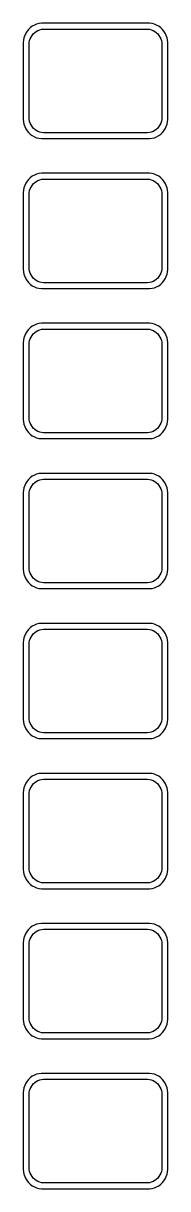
# Model space of a CAD drawing. Header units: metres. Extents: x -19 to 19, y 570 to 1146.
# Drawn here: x -18.8 to 18.8, y 843 to 1146 of the extents above; entities that cross this region are included whole.
import ezdxf

# ---------------------------------------------------------------- set-up
doc = ezdxf.new("R2010")
doc.units = ezdxf.units.M

msp = doc.modelspace()

# ---------------------------------------------------------------- linework, layer by layer
for p, q in [((-15.8789, 1145.52), (-16.4291, 1145.22)), ((-15.2951, 1145.76), (-15.8789, 1145.52)), ((-14.6869, 1145.91), (-15.2951, 1145.76)), ((-14.0639, 1145.99), (-14.6869, 1145.91)), ((14.0639, 1145.99), (-14.0639, 1145.99)), ((14.6869, 1145.91), (14.0639, 1145.99)), ((15.2951, 1145.76), (14.6869, 1145.91)), ((15.8789, 1145.52), (15.2951, 1145.76)), ((16.4291, 1145.22), (15.8789, 1145.52)), ((-18.5929, 1142.24), (-18.7106, 1141.63)), ((-18.3989, 1142.84), (-18.5929, 1142.24)), ((-18.1315, 1143.41), (-18.3989, 1142.84)), ((-17.7951, 1143.94), (-18.1315, 1143.41)), ((-17.3948, 1144.42), (-17.7951, 1143.94)), ((-16.9371, 1144.85), (-17.3948, 1144.42)), ((-16.9691, 1141.97), (-16.7552, 1142.43)), ((-16.4291, 1145.22), (-16.9371, 1144.85)), ((-16.7552, 1142.43), (-16.4861, 1142.85)), ((-16.4861, 1142.85), (-16.1659, 1143.24)), ((-16.1659, 1143.24), (-15.7997, 1143.58)), ((-15.7997, 1143.58), (-15.3933, 1143.88)), ((-15.3933, 1143.88), (-14.9531, 1144.12)), ((-14.9531, 1144.12), (-14.4861, 1144.3)), ((-14.4861, 1144.3), (-13.9995, 1144.43)), ((-13.9995, 1144.43), (-13.5012, 1144.49)), ((-13.5012, 1144.49), (13.5012, 1144.49)), ((13.5012, 1144.49), (13.9995, 1144.43)), ((13.9995, 1144.43), (14.4861, 1144.3)), ((14.4861, 1144.3), (14.9531, 1144.12)), ((14.9531, 1144.12), (15.3933, 1143.88)), ((15.3933, 1143.88), (15.7997, 1143.58)), ((15.7997, 1143.58), (16.1659, 1143.24)), ((16.1659, 1143.24), (16.4861, 1142.85)), ((16.9371, 1144.85), (16.4291, 1145.22)), ((16.4861, 1142.85), (16.7552, 1142.43)), ((16.7552, 1142.43), (16.9691, 1141.97)), ((17.3948, 1144.42), (16.9371, 1144.85)), ((17.7951, 1143.94), (17.3948, 1144.42)), ((18.1315, 1143.41), (17.7951, 1143.94)), ((18.3989, 1142.84), (18.1315, 1143.41)), ((18.5929, 1142.24), (18.3989, 1142.84)), ((18.7106, 1141.63), (18.5929, 1142.24)), ((-18.7106, 1141.63), (-18.75, 1141)), ((-18.75, 1141), (-18.75, 1121)), ((-17.25, 1140.5), (-17.2184, 1141)), ((-17.25, 1121.5), (-17.25, 1140.5)), ((-17.2184, 1141), (-17.1243, 1141.49)), ((-17.1243, 1141.49), (-16.9691, 1141.97)), ((16.9691, 1141.97), (17.1243, 1141.49)), ((17.1243, 1141.49), (17.2184, 1141)), ((17.2184, 1141), (17.25, 1140.5)), ((17.25, 1140.5), (17.25, 1121.5)), ((18.75, 1141), (18.7106, 1141.63)), ((18.75, 1121), (18.75, 1141)), ((-17.2184, 1121), (-17.25, 1121.5)), ((17.25, 1121.5), (17.2184, 1121)), ((-18.75, 1121), (-18.7106, 1120.37)), ((-18.7106, 1120.37), (-18.5929, 1119.76)), ((-18.5929, 1119.76), (-18.3989, 1119.16)), ((-18.3989, 1119.16), (-18.1315, 1118.59)), ((-18.1315, 1118.59), (-17.7951, 1118.06)), ((-17.7951, 1118.06), (-17.3948, 1117.58)), ((-17.1243, 1120.51), (-17.2184, 1121)), ((-16.9691, 1120.03), (-17.1243, 1120.51)), ((-16.7552, 1119.57), (-16.9691, 1120.03)), ((-16.4861, 1119.15), (-16.7552, 1119.57)), ((-16.1659, 1118.76), (-16.4861, 1119.15)), ((-15.7997, 1118.42), (-16.1659, 1118.76)), ((-15.3933, 1118.12), (-15.7997, 1118.42)), ((-14.9531, 1117.88), (-15.3933, 1118.12)), ((15.3933, 1118.12), (14.9531, 1117.88)), ((15.7997, 1118.42), (15.3933, 1118.12)), ((16.1659, 1118.76), (15.7997, 1118.42)), ((16.4861, 1119.15), (16.1659, 1118.76)), ((16.7552, 1119.57), (16.4861, 1119.15)), ((16.9691, 1120.03), (16.7552, 1119.57)), ((17.1243, 1120.51), (16.9691, 1120.03)), ((17.2184, 1121), (17.1243, 1120.51)), ((17.3948, 1117.58), (17.7951, 1118.06)), ((17.7951, 1118.06), (18.1315, 1118.59)), ((18.1315, 1118.59), (18.3989, 1119.16)), ((18.3989, 1119.16), (18.5929, 1119.76)), ((18.5929, 1119.76), (18.7106, 1120.37)), ((18.7106, 1120.37), (18.75, 1121)), ((-17.3948, 1117.58), (-16.9371, 1117.15)), ((-16.9371, 1117.15), (-16.4291, 1116.78)), ((-16.4291, 1116.78), (-15.8789, 1116.48)), ((-15.8789, 1116.48), (-15.2951, 1116.24)), ((-15.2951, 1116.24), (-14.6869, 1116.09)), ((-14.4861, 1117.7), (-14.9531, 1117.88)), ((-14.6869, 1116.09), (-14.0639, 1116.01)), ((-13.9995, 1117.57), (-14.4861, 1117.7)), ((-14.0639, 1116.01), (14.0639, 1116.01)), ((-13.5012, 1117.51), (-13.9995, 1117.57)), ((13.5012, 1117.51), (-13.5012, 1117.51)), ((13.9995, 1117.57), (13.5012, 1117.51)), ((14.4861, 1117.7), (13.9995, 1117.57)), ((14.0639, 1116.01), (14.6869, 1116.09)), ((14.9531, 1117.88), (14.4861, 1117.7)), ((14.6869, 1116.09), (15.2951, 1116.24)), ((15.2951, 1116.24), (15.8789, 1116.48)), ((15.8789, 1116.48), (16.4291, 1116.78)), ((16.4291, 1116.78), (16.9371, 1117.15)), ((16.9371, 1117.15), (17.3948, 1117.58)), ((-16.4291, 1106.22), (-16.9371, 1105.85)), ((-15.8789, 1106.52), (-16.4291, 1106.22)), ((-15.2951, 1106.76), (-15.8789, 1106.52)), ((-14.6869, 1106.91), (-15.2951, 1106.76)), ((-14.0639, 1106.99), (-14.6869, 1106.91)), ((14.0639, 1106.99), (-14.0639, 1106.99)), ((14.6869, 1106.91), (14.0639, 1106.99)), ((15.2951, 1106.76), (14.6869, 1106.91)), ((15.8789, 1106.52), (15.2951, 1106.76)), ((16.4291, 1106.22), (15.8789, 1106.52)), ((16.9371, 1105.85), (16.4291, 1106.22)), ((-18.5929, 1103.24), (-18.7106, 1102.63)), ((-18.3989, 1103.84), (-18.5929, 1103.24)), ((-18.1315, 1104.41), (-18.3989, 1103.84)), ((-17.7951, 1104.94), (-18.1315, 1104.41)), ((-17.3948, 1105.42), (-17.7951, 1104.94)), ((-16.9371, 1105.85), (-17.3948, 1105.42)), ((-17.1243, 1102.49), (-16.9691, 1102.97)), ((-16.9691, 1102.97), (-16.7552, 1103.43)), ((-16.7552, 1103.43), (-16.4861, 1103.85)), ((-16.4861, 1103.85), (-16.1659, 1104.24)), ((-16.1659, 1104.24), (-15.7997, 1104.58)), ((-15.7997, 1104.58), (-15.3933, 1104.88)), ((-15.3933, 1104.88), (-14.9531, 1105.12)), ((-14.9531, 1105.12), (-14.4861, 1105.3)), ((-14.4861, 1105.3), (-13.9995, 1105.43)), ((-13.9995, 1105.43), (-13.5012, 1105.49)), ((-13.5012, 1105.49), (13.5012, 1105.49)), ((13.5012, 1105.49), (13.9995, 1105.43)), ((13.9995, 1105.43), (14.4861, 1105.3)), ((14.4861, 1105.3), (14.9531, 1105.12)), ((14.9531, 1105.12), (15.3933, 1104.88)), ((15.3933, 1104.88), (15.7997, 1104.58)), ((15.7997, 1104.58), (16.1659, 1104.24)), ((16.1659, 1104.24), (16.4861, 1103.85)), ((16.4861, 1103.85), (16.7552, 1103.43)), ((16.7552, 1103.43), (16.9691, 1102.97)), ((17.3948, 1105.42), (16.9371, 1105.85)), ((16.9691, 1102.97), (17.1243, 1102.49)), ((17.7951, 1104.94), (17.3948, 1105.42)), ((18.1315, 1104.41), (17.7951, 1104.94)), ((18.3989, 1103.84), (18.1315, 1104.41)), ((18.5929, 1103.24), (18.3989, 1103.84)), ((18.7106, 1102.63), (18.5929, 1103.24)), ((-18.7106, 1102.63), (-18.75, 1102)), ((-18.75, 1102), (-18.75, 1082)), ((-17.25, 1101.5), (-17.2184, 1102)), ((-17.25, 1082.5), (-17.25, 1101.5)), ((-17.2184, 1102), (-17.1243, 1102.49)), ((17.1243, 1102.49), (17.2184, 1102)), ((17.2184, 1102), (17.25, 1101.5)), ((17.25, 1101.5), (17.25, 1082.5)), ((18.75, 1102), (18.7106, 1102.63)), ((18.75, 1082), (18.75, 1102)), ((-18.75, 1082), (-18.7106, 1081.37)), ((-17.2184, 1082), (-17.25, 1082.5)), ((-17.1243, 1081.51), (-17.2184, 1082)), ((17.2184, 1082), (17.1243, 1081.51)), ((17.25, 1082.5), (17.2184, 1082)), ((18.7106, 1081.37), (18.75, 1082)), ((-18.7106, 1081.37), (-18.5929, 1080.76)), ((-18.5929, 1080.76), (-18.3989, 1080.16)), ((-18.3989, 1080.16), (-18.1315, 1079.59)), ((-18.1315, 1079.59), (-17.7951, 1079.06)), ((-17.7951, 1079.06), (-17.3948, 1078.58)), ((-16.9691, 1081.03), (-17.1243, 1081.51)), ((-16.7552, 1080.57), (-16.9691, 1081.03)), ((-16.4861, 1080.15), (-16.7552, 1080.57)), ((-16.1659, 1079.76), (-16.4861, 1080.15)), ((-15.7997, 1079.42), (-16.1659, 1079.76)), ((-15.3933, 1079.12), (-15.7997, 1079.42)), ((-14.9531, 1078.88), (-15.3933, 1079.12)), ((-14.4861, 1078.7), (-14.9531, 1078.88)), ((-13.9995, 1078.57), (-14.4861, 1078.7)), ((14.4861, 1078.7), (13.9995, 1078.57)), ((14.9531, 1078.88), (14.4861, 1078.7)), ((15.3933, 1079.12), (14.9531, 1078.88)), ((15.7997, 1079.42), (15.3933, 1079.12)), ((16.1659, 1079.76), (15.7997, 1079.42)), ((16.4861, 1080.15), (16.1659, 1079.76)), ((16.7552, 1080.57), (16.4861, 1080.15)), ((16.9691, 1081.03), (16.7552, 1080.57)), ((17.1243, 1081.51), (16.9691, 1081.03)), ((17.3948, 1078.58), (17.7951, 1079.06)), ((17.7951, 1079.06), (18.1315, 1079.59)), ((18.1315, 1079.59), (18.3989, 1080.16)), ((18.3989, 1080.16), (18.5929, 1080.76)), ((18.5929, 1080.76), (18.7106, 1081.37)), ((-17.3948, 1078.58), (-16.9371, 1078.15)), ((-16.9371, 1078.15), (-16.4291, 1077.78)), ((-16.4291, 1077.78), (-15.8789, 1077.48)), ((-15.8789, 1077.48), (-15.2951, 1077.24)), ((-15.2951, 1077.24), (-14.6869, 1077.09)), ((-14.6869, 1077.09), (-14.0639, 1077.01)), ((-14.0639, 1077.01), (14.0639, 1077.01)), ((-13.5012, 1078.51), (-13.9995, 1078.57)), ((13.5012, 1078.51), (-13.5012, 1078.51)), ((13.9995, 1078.57), (13.5012, 1078.51)), ((14.0639, 1077.01), (14.6869, 1077.09)), ((14.6869, 1077.09), (15.2951, 1077.24)), ((15.2951, 1077.24), (15.8789, 1077.48)), ((15.8789, 1077.48), (16.4291, 1077.78)), ((16.4291, 1077.78), (16.9371, 1078.15)), ((16.9371, 1078.15), (17.3948, 1078.58)), ((-16.9371, 1066.85), (-17.3948, 1066.42)), ((-16.4291, 1067.22), (-16.9371, 1066.85)), ((-15.8789, 1067.52), (-16.4291, 1067.22)), ((-15.2951, 1067.76), (-15.8789, 1067.52)), ((-14.6869, 1067.91), (-15.2951, 1067.76)), ((-14.0639, 1067.99), (-14.6869, 1067.91)), ((14.0639, 1067.99), (-14.0639, 1067.99)), ((-13.9995, 1066.43), (-13.5012, 1066.49)), ((-13.5012, 1066.49), (13.5012, 1066.49)), ((13.5012, 1066.49), (13.9995, 1066.43)), ((14.6869, 1067.91), (14.0639, 1067.99)), ((15.2951, 1067.76), (14.6869, 1067.91)), ((15.8789, 1067.52), (15.2951, 1067.76)), ((16.4291, 1067.22), (15.8789, 1067.52)), ((16.9371, 1066.85), (16.4291, 1067.22)), ((17.3948, 1066.42), (16.9371, 1066.85)), ((-18.7106, 1063.63), (-18.75, 1063)), ((-18.5929, 1064.24), (-18.7106, 1063.63)), ((-18.3989, 1064.84), (-18.5929, 1064.24)), ((-18.1315, 1065.41), (-18.3989, 1064.84)), ((-17.7951, 1065.94), (-18.1315, 1065.41)), ((-17.3948, 1066.42), (-17.7951, 1065.94)), ((-17.2184, 1063), (-17.1243, 1063.49)), ((-17.1243, 1063.49), (-16.9691, 1063.97)), ((-16.9691, 1063.97), (-16.7552, 1064.43)), ((-16.7552, 1064.43), (-16.4861, 1064.85)), ((-16.4861, 1064.85), (-16.1659, 1065.24)), ((-16.1659, 1065.24), (-15.7997, 1065.58)), ((-15.7997, 1065.58), (-15.3933, 1065.88)), ((-15.3933, 1065.88), (-14.9531, 1066.12)), ((-14.9531, 1066.12), (-14.4861, 1066.3)), ((-14.4861, 1066.3), (-13.9995, 1066.43)), ((13.9995, 1066.43), (14.4861, 1066.3)), ((14.4861, 1066.3), (14.9531, 1066.12)), ((14.9531, 1066.12), (15.3933, 1065.88)), ((15.3933, 1065.88), (15.7997, 1065.58)), ((15.7997, 1065.58), (16.1659, 1065.24)), ((16.1659, 1065.24), (16.4861, 1064.85)), ((16.4861, 1064.85), (16.7552, 1064.43)), ((16.7552, 1064.43), (16.9691, 1063.97)), ((16.9691, 1063.97), (17.1243, 1063.49)), ((17.1243, 1063.49), (17.2184, 1063)), ((17.7951, 1065.94), (17.3948, 1066.42)), ((18.1315, 1065.41), (17.7951, 1065.94)), ((18.3989, 1064.84), (18.1315, 1065.41)), ((18.5929, 1064.24), (18.3989, 1064.84)), ((18.7106, 1063.63), (18.5929, 1064.24)), ((18.75, 1063), (18.7106, 1063.63)), ((-18.75, 1063), (-18.75, 1043)), ((-17.25, 1062.5), (-17.2184, 1063)), ((-17.25, 1043.5), (-17.25, 1062.5)), ((17.2184, 1063), (17.25, 1062.5)), ((17.25, 1062.5), (17.25, 1043.5)), ((18.75, 1043), (18.75, 1063)), ((-18.75, 1043), (-18.7106, 1042.37)), ((-18.7106, 1042.37), (-18.5929, 1041.76)), ((-17.2184, 1043), (-17.25, 1043.5)), ((-17.1243, 1042.51), (-17.2184, 1043)), ((-16.9691, 1042.03), (-17.1243, 1042.51)), ((17.1243, 1042.51), (16.9691, 1042.03)), ((17.2184, 1043), (17.1243, 1042.51)), ((17.25, 1043.5), (17.2184, 1043)), ((18.5929, 1041.76), (18.7106, 1042.37)), ((18.7106, 1042.37), (18.75, 1043)), ((-18.5929, 1041.76), (-18.3989, 1041.16)), ((-18.3989, 1041.16), (-18.1315, 1040.59)), ((-18.1315, 1040.59), (-17.7951, 1040.06)), ((-17.7951, 1040.06), (-17.3948, 1039.58)), ((-17.3948, 1039.58), (-16.9371, 1039.15)), ((-16.7552, 1041.57), (-16.9691, 1042.03)), ((-16.4861, 1041.15), (-16.7552, 1041.57)), ((-16.1659, 1040.76), (-16.4861, 1041.15)), ((-15.7997, 1040.42), (-16.1659, 1040.76)), ((-15.3933, 1040.12), (-15.7997, 1040.42)), ((-14.9531, 1039.88), (-15.3933, 1040.12)), ((-14.4861, 1039.7), (-14.9531, 1039.88)), ((-13.9995, 1039.57), (-14.4861, 1039.7)), ((-13.5012, 1039.51), (-13.9995, 1039.57)), ((13.5012, 1039.51), (-13.5012, 1039.51)), ((13.9995, 1039.57), (13.5012, 1039.51)), ((14.4861, 1039.7), (13.9995, 1039.57)), ((14.9531, 1039.88), (14.4861, 1039.7)), ((15.3933, 1040.12), (14.9531, 1039.88)), ((15.7997, 1040.42), (15.3933, 1040.12)), ((16.1659, 1040.76), (15.7997, 1040.42)), ((16.4861, 1041.15), (16.1659, 1040.76)), ((16.7552, 1041.57), (16.4861, 1041.15)), ((16.9691, 1042.03), (16.7552, 1041.57)), ((16.9371, 1039.15), (17.3948, 1039.58)), ((17.3948, 1039.58), (17.7951, 1040.06)), ((17.7951, 1040.06), (18.1315, 1040.59)), ((18.1315, 1040.59), (18.3989, 1041.16)), ((18.3989, 1041.16), (18.5929, 1041.76)), ((-16.9371, 1039.15), (-16.4291, 1038.78)), ((-16.4291, 1038.78), (-15.8789, 1038.48)), ((-15.8789, 1038.48), (-15.2951, 1038.24)), ((-15.2951, 1038.24), (-14.6869, 1038.09)), ((-14.6869, 1038.09), (-14.0639, 1038.01)), ((-14.0639, 1038.01), (14.0639, 1038.01)), ((14.0639, 1038.01), (14.6869, 1038.09)), ((14.6869, 1038.09), (15.2951, 1038.24)), ((15.2951, 1038.24), (15.8789, 1038.48)), ((15.8789, 1038.48), (16.4291, 1038.78)), ((16.4291, 1038.78), (16.9371, 1039.15)), ((-17.3948, 1027.42), (-17.7951, 1026.94)), ((-16.9371, 1027.85), (-17.3948, 1027.42)), ((-16.4291, 1028.22), (-16.9371, 1027.85)), ((-15.8789, 1028.52), (-16.4291, 1028.22)), ((-15.2951, 1028.76), (-15.8789, 1028.52)), ((-15.3933, 1026.88), (-14.9531, 1027.12)), ((-14.6869, 1028.91), (-15.2951, 1028.76)), ((-14.9531, 1027.12), (-14.4861, 1027.3)), ((-14.0639, 1028.99), (-14.6869, 1028.91)), ((-14.4861, 1027.3), (-13.9995, 1027.43)), ((14.0639, 1028.99), (-14.0639, 1028.99)), ((-13.9995, 1027.43), (-13.5012, 1027.49)), ((-13.5012, 1027.49), (13.5012, 1027.49)), ((13.5012, 1027.49), (13.9995, 1027.43)), ((13.9995, 1027.43), (14.4861, 1027.3)), ((14.6869, 1028.91), (14.0639, 1028.99)), ((14.4861, 1027.3), (14.9531, 1027.12)), ((15.2951, 1028.76), (14.6869, 1028.91)), ((14.9531, 1027.12), (15.3933, 1026.88)), ((15.8789, 1028.52), (15.2951, 1028.76)), ((16.4291, 1028.22), (15.8789, 1028.52)), ((16.9371, 1027.85), (16.4291, 1028.22)), ((17.3948, 1027.42), (16.9371, 1027.85)), ((17.7951, 1026.94), (17.3948, 1027.42)), ((-18.7106, 1024.63), (-18.75, 1024)), ((-18.5929, 1025.24), (-18.7106, 1024.63)), ((-18.3989, 1025.84), (-18.5929, 1025.24)), ((-18.1315, 1026.41), (-18.3989, 1025.84)), ((-17.7951, 1026.94), (-18.1315, 1026.41)), ((-17.2184, 1024), (-17.1243, 1024.49)), ((-17.1243, 1024.49), (-16.9691, 1024.97)), ((-16.9691, 1024.97), (-16.7552, 1025.43)), ((-16.7552, 1025.43), (-16.4861, 1025.85)), ((-16.4861, 1025.85), (-16.1659, 1026.24)), ((-16.1659, 1026.24), (-15.7997, 1026.58)), ((-15.7997, 1026.58), (-15.3933, 1026.88)), ((15.3933, 1026.88), (15.7997, 1026.58)), ((15.7997, 1026.58), (16.1659, 1026.24)), ((16.1659, 1026.24), (16.4861, 1025.85)), ((16.4861, 1025.85), (16.7552, 1025.43)), ((16.7552, 1025.43), (16.9691, 1024.97)), ((16.9691, 1024.97), (17.1243, 1024.49)), ((17.1243, 1024.49), (17.2184, 1024)), ((18.1315, 1026.41), (17.7951, 1026.94)), ((18.3989, 1025.84), (18.1315, 1026.41)), ((18.5929, 1025.24), (18.3989, 1025.84)), ((18.7106, 1024.63), (18.5929, 1025.24)), ((18.75, 1024), (18.7106, 1024.63)), ((-18.75, 1024), (-18.75, 1004)), ((-17.25, 1023.5), (-17.2184, 1024)), ((-17.25, 1004.5), (-17.25, 1023.5)), ((17.2184, 1024), (17.25, 1023.5)), ((17.25, 1023.5), (17.25, 1004.5)), ((18.75, 1004), (18.75, 1024)), ((-18.75, 1004), (-18.7106, 1003.37)), ((-18.7106, 1003.37), (-18.5929, 1002.76)), ((-17.2184, 1004), (-17.25, 1004.5)), ((-17.1243, 1003.51), (-17.2184, 1004)), ((-16.9691, 1003.03), (-17.1243, 1003.51)), ((-16.7552, 1002.57), (-16.9691, 1003.03)), ((16.9691, 1003.03), (16.7552, 1002.57)), ((17.1243, 1003.51), (16.9691, 1003.03)), ((17.2184, 1004), (17.1243, 1003.51)), ((17.25, 1004.5), (17.2184, 1004)), ((18.5929, 1002.76), (18.7106, 1003.37)), ((18.7106, 1003.37), (18.75, 1004)), ((-18.5929, 1002.76), (-18.3989, 1002.16)), ((-18.3989, 1002.16), (-18.1315, 1001.59)), ((-18.1315, 1001.59), (-17.7951, 1001.06)), ((-17.7951, 1001.06), (-17.3948, 1000.58)), ((-17.3948, 1000.58), (-16.9371, 1000.15)), ((-16.9371, 1000.15), (-16.4291, 999.778)), ((-16.4861, 1002.15), (-16.7552, 1002.57)), ((-16.1659, 1001.76), (-16.4861, 1002.15)), ((-15.7997, 1001.42), (-16.1659, 1001.76)), ((-15.3933, 1001.12), (-15.7997, 1001.42)), ((-14.9531, 1000.88), (-15.3933, 1001.12)), ((-14.4861, 1000.7), (-14.9531, 1000.88)), ((-13.9995, 1000.57), (-14.4861, 1000.7)), ((-13.5012, 1000.51), (-13.9995, 1000.57)), ((13.5012, 1000.51), (-13.5012, 1000.51)), ((13.9995, 1000.57), (13.5012, 1000.51)), ((14.4861, 1000.7), (13.9995, 1000.57)), ((14.9531, 1000.88), (14.4861, 1000.7)), ((15.3933, 1001.12), (14.9531, 1000.88)), ((15.7997, 1001.42), (15.3933, 1001.12)), ((16.1659, 1001.76), (15.7997, 1001.42)), ((16.4861, 1002.15), (16.1659, 1001.76)), ((16.4291, 999.778), (16.9371, 1000.15)), ((16.7552, 1002.57), (16.4861, 1002.15)), ((16.9371, 1000.15), (17.3948, 1000.58)), ((17.3948, 1000.58), (17.7951, 1001.06)), ((17.7951, 1001.06), (18.1315, 1001.59)), ((18.1315, 1001.59), (18.3989, 1002.16)), ((18.3989, 1002.16), (18.5929, 1002.76)), ((-16.4291, 999.778), (-15.8789, 999.476)), ((-15.8789, 999.476), (-15.2951, 999.245)), ((-15.2951, 999.245), (-14.6869, 999.089)), ((-14.6869, 999.089), (-14.0639, 999.01)), ((-14.0639, 999.01), (14.0639, 999.01)), ((14.0639, 999.01), (14.6869, 999.089)), ((14.6869, 999.089), (15.2951, 999.245)), ((15.2951, 999.245), (15.8789, 999.476)), ((15.8789, 999.476), (16.4291, 999.778)), ((-17.7951, 987.939), (-18.1315, 987.409)), ((-17.3948, 988.423), (-17.7951, 987.939)), ((-16.9371, 988.853), (-17.3948, 988.423)), ((-16.4291, 989.222), (-16.9371, 988.853)), ((-15.8789, 989.524), (-16.4291, 989.222)), ((-15.2951, 989.755), (-15.8789, 989.524)), ((-15.7997, 987.582), (-15.3933, 987.877)), ((-15.3933, 987.877), (-14.9531, 988.119)), ((-14.6869, 989.911), (-15.2951, 989.755)), ((-14.9531, 988.119), (-14.4861, 988.304)), ((-14.0639, 989.99), (-14.6869, 989.911)), ((-14.4861, 988.304), (-13.9995, 988.429)), ((14.0639, 989.99), (-14.0639, 989.99)), ((-13.9995, 988.429), (-13.5012, 988.492)), ((-13.5012, 988.492), (13.5012, 988.492)), ((13.5012, 988.492), (13.9995, 988.429)), ((13.9995, 988.429), (14.4861, 988.304)), ((14.6869, 989.911), (14.0639, 989.99)), ((14.4861, 988.304), (14.9531, 988.119)), ((15.2951, 989.755), (14.6869, 989.911)), ((14.9531, 988.119), (15.3933, 987.877)), ((15.8789, 989.524), (15.2951, 989.755)), ((15.3933, 987.877), (15.7997, 987.582)), ((16.4291, 989.222), (15.8789, 989.524)), ((16.9371, 988.853), (16.4291, 989.222)), ((17.3948, 988.423), (16.9371, 988.853)), ((17.7951, 987.939), (17.3948, 988.423)), ((18.1315, 987.409), (17.7951, 987.939)), ((-18.7106, 985.627), (-18.75, 985)), ((-18.75, 985), (-18.75, 965)), ((-18.5929, 986.243), (-18.7106, 985.627)), ((-18.3989, 986.841), (-18.5929, 986.243)), ((-18.1315, 987.409), (-18.3989, 986.841)), ((-17.25, 984.5), (-17.2184, 985.001)), ((-17.2184, 985.001), (-17.1243, 985.495)), ((-17.1243, 985.495), (-16.9691, 985.972)), ((-16.9691, 985.972), (-16.7552, 986.427)), ((-16.7552, 986.427), (-16.4861, 986.851)), ((-16.4861, 986.851), (-16.1659, 987.238)), ((-16.1659, 987.238), (-15.7997, 987.582)), ((15.7997, 987.582), (16.1659, 987.238)), ((16.1659, 987.238), (16.4861, 986.851)), ((16.4861, 986.851), (16.7552, 986.427)), ((16.7552, 986.427), (16.9691, 985.972)), ((16.9691, 985.972), (17.1243, 985.495)), ((17.1243, 985.495), (17.2184, 985.001)), ((17.2184, 985.001), (17.25, 984.5)), ((18.3989, 986.841), (18.1315, 987.409)), ((18.5929, 986.243), (18.3989, 986.841)), ((18.7106, 985.627), (18.5929, 986.243)), ((18.75, 985), (18.7106, 985.627)), ((18.75, 965), (18.75, 985)), ((-17.25, 965.5), (-17.25, 984.5)), ((17.25, 984.5), (17.25, 965.5)), ((-18.75, 965), (-18.7106, 964.373)), ((-18.7106, 964.373), (-18.5929, 963.757)), ((-18.5929, 963.757), (-18.3989, 963.159)), ((-17.2184, 964.999), (-17.25, 965.5)), ((-17.1243, 964.505), (-17.2184, 964.999)), ((-16.9691, 964.028), (-17.1243, 964.505)), ((-16.7552, 963.573), (-16.9691, 964.028)), ((-16.4861, 963.149), (-16.7552, 963.573)), ((16.7552, 963.573), (16.4861, 963.149)), ((16.9691, 964.028), (16.7552, 963.573)), ((17.1243, 964.505), (16.9691, 964.028)), ((17.2184, 964.999), (17.1243, 964.505)), ((17.25, 965.5), (17.2184, 964.999)), ((18.3989, 963.159), (18.5929, 963.757)), ((18.5929, 963.757), (18.7106, 964.373)), ((18.7106, 964.373), (18.75, 965)), ((-18.3989, 963.159), (-18.1315, 962.591)), ((-18.1315, 962.591), (-17.7951, 962.061)), ((-17.7951, 962.061), (-17.3948, 961.577)), ((-17.3948, 961.577), (-16.9371, 961.147)), ((-16.9371, 961.147), (-16.4291, 960.778)), ((-16.1659, 962.762), (-16.4861, 963.149)), ((-16.4291, 960.778), (-15.8789, 960.476)), ((-15.7997, 962.418), (-16.1659, 962.762)), ((-15.8789, 960.476), (-15.2951, 960.245)), ((-15.3933, 962.123), (-15.7997, 962.418)), ((-14.9531, 961.881), (-15.3933, 962.123)), ((-14.4861, 961.696), (-14.9531, 961.881)), ((-13.9995, 961.571), (-14.4861, 961.696)), ((-13.5012, 961.508), (-13.9995, 961.571)), ((13.5012, 961.508), (-13.5012, 961.508)), ((13.9995, 961.571), (13.5012, 961.508)), ((14.4861, 961.696), (13.9995, 961.571)), ((14.9531, 961.881), (14.4861, 961.696)), ((15.3933, 962.123), (14.9531, 961.881)), ((15.2951, 960.245), (15.8789, 960.476)), ((15.7997, 962.418), (15.3933, 962.123)), ((16.1659, 962.762), (15.7997, 962.418)), ((15.8789, 960.476), (16.4291, 960.778)), ((16.4861, 963.149), (16.1659, 962.762)), ((16.4291, 960.778), (16.9371, 961.147)), ((16.9371, 961.147), (17.3948, 961.577)), ((17.3948, 961.577), (17.7951, 962.061)), ((17.7951, 962.061), (18.1315, 962.591)), ((18.1315, 962.591), (18.3989, 963.159)), ((-15.2951, 960.245), (-14.6869, 960.089)), ((-14.6869, 960.089), (-14.0639, 960.01)), ((-14.0639, 960.01), (14.0639, 960.01)), ((14.0639, 960.01), (14.6869, 960.089)), ((14.6869, 960.089), (15.2951, 960.245)), ((-18.1315, 948.409), (-18.3989, 947.841)), ((-17.7951, 948.939), (-18.1315, 948.409)), ((-17.3948, 949.423), (-17.7951, 948.939)), ((-16.9371, 949.853), (-17.3948, 949.423)), ((-16.4291, 950.222), (-16.9371, 949.853)), ((-15.8789, 950.524), (-16.4291, 950.222)), ((-16.1659, 948.238), (-15.7997, 948.582)), ((-15.2951, 950.755), (-15.8789, 950.524)), ((-15.7997, 948.582), (-15.3933, 948.877)), ((-15.3933, 948.877), (-14.9531, 949.119)), ((-14.6869, 950.911), (-15.2951, 950.755)), ((-14.9531, 949.119), (-14.4861, 949.304)), ((-14.0639, 950.99), (-14.6869, 950.911)), ((-14.4861, 949.304), (-13.9995, 949.429)), ((14.0639, 950.99), (-14.0639, 950.99)), ((-13.9995, 949.429), (-13.5012, 949.492)), ((-13.5012, 949.492), (13.5012, 949.492)), ((13.5012, 949.492), (13.9995, 949.429)), ((13.9995, 949.429), (14.4861, 949.304)), ((14.6869, 950.911), (14.0639, 950.99)), ((14.4861, 949.304), (14.9531, 949.119)), ((15.2951, 950.755), (14.6869, 950.911)), ((14.9531, 949.119), (15.3933, 948.877)), ((15.8789, 950.524), (15.2951, 950.755)), ((15.3933, 948.877), (15.7997, 948.582)), ((15.7997, 948.582), (16.1659, 948.238)), ((16.4291, 950.222), (15.8789, 950.524)), ((16.9371, 949.853), (16.4291, 950.222)), ((17.3948, 949.423), (16.9371, 949.853)), ((17.7951, 948.939), (17.3948, 949.423)), ((18.1315, 948.409), (17.7951, 948.939)), ((18.3989, 947.841), (18.1315, 948.409)), ((-18.7106, 946.627), (-18.75, 946)), ((-18.75, 946), (-18.75, 926)), ((-18.5929, 947.243), (-18.7106, 946.627)), ((-18.3989, 947.841), (-18.5929, 947.243)), ((-17.25, 945.5), (-17.2184, 946.001)), ((-17.25, 926.5), (-17.25, 945.5)), ((-17.2184, 946.001), (-17.1243, 946.495)), ((-17.1243, 946.495), (-16.9691, 946.972)), ((-16.9691, 946.972), (-16.7552, 947.427)), ((-16.7552, 947.427), (-16.4861, 947.851)), ((-16.4861, 947.851), (-16.1659, 948.238)), ((16.1659, 948.238), (16.4861, 947.851)), ((16.4861, 947.851), (16.7552, 947.427)), ((16.7552, 947.427), (16.9691, 946.972)), ((16.9691, 946.972), (17.1243, 946.495)), ((17.1243, 946.495), (17.2184, 946.001)), ((17.2184, 946.001), (17.25, 945.5)), ((17.25, 945.5), (17.25, 926.5)), ((18.5929, 947.243), (18.3989, 947.841)), ((18.7106, 946.627), (18.5929, 947.243)), ((18.75, 946), (18.7106, 946.627)), ((18.75, 926), (18.75, 946)), ((-18.75, 926), (-18.7106, 925.373)), ((-18.7106, 925.373), (-18.5929, 924.757)), ((-18.5929, 924.757), (-18.3989, 924.159)), ((-18.3989, 924.159), (-18.1315, 923.591)), ((-17.2184, 925.999), (-17.25, 926.5)), ((-17.1243, 925.505), (-17.2184, 925.999)), ((-16.9691, 925.028), (-17.1243, 925.505)), ((-16.7552, 924.573), (-16.9691, 925.028)), ((-16.4861, 924.149), (-16.7552, 924.573)), ((-16.1659, 923.762), (-16.4861, 924.149)), ((16.4861, 924.149), (16.1659, 923.762)), ((16.7552, 924.573), (16.4861, 924.149)), ((16.9691, 925.028), (16.7552, 924.573)), ((17.1243, 925.505), (16.9691, 925.028)), ((17.2184, 925.999), (17.1243, 925.505)), ((17.25, 926.5), (17.2184, 925.999)), ((18.1315, 923.591), (18.3989, 924.159)), ((18.3989, 924.159), (18.5929, 924.757)), ((18.5929, 924.757), (18.7106, 925.373)), ((18.7106, 925.373), (18.75, 926)), ((-18.1315, 923.591), (-17.7951, 923.061)), ((-17.7951, 923.061), (-17.3948, 922.577)), ((-17.3948, 922.577), (-16.9371, 922.147)), ((-16.9371, 922.147), (-16.4291, 921.778)), ((-16.4291, 921.778), (-15.8789, 921.476)), ((-15.7997, 923.418), (-16.1659, 923.762)), ((-15.8789, 921.476), (-15.2951, 921.245)), ((-15.3933, 923.123), (-15.7997, 923.418)), ((-14.9531, 922.881), (-15.3933, 923.123)), ((-15.2951, 921.245), (-14.6869, 921.089)), ((-14.4861, 922.696), (-14.9531, 922.881)), ((-14.6869, 921.089), (-14.0639, 921.01)), ((-13.9995, 922.571), (-14.4861, 922.696)), ((-13.5012, 922.508), (-13.9995, 922.571)), ((13.5012, 922.508), (-13.5012, 922.508)), ((13.9995, 922.571), (13.5012, 922.508)), ((14.4861, 922.696), (13.9995, 922.571)), ((14.0639, 921.01), (14.6869, 921.089)), ((14.9531, 922.881), (14.4861, 922.696)), ((14.6869, 921.089), (15.2951, 921.245)), ((15.3933, 923.123), (14.9531, 922.881)), ((15.2951, 921.245), (15.8789, 921.476)), ((15.7997, 923.418), (15.3933, 923.123)), ((16.1659, 923.762), (15.7997, 923.418)), ((15.8789, 921.476), (16.4291, 921.778)), ((16.4291, 921.778), (16.9371, 922.147)), ((16.9371, 922.147), (17.3948, 922.577)), ((17.3948, 922.577), (17.7951, 923.061)), ((17.7951, 923.061), (18.1315, 923.591)), ((-14.0639, 921.01), (14.0639, 921.01)), ((-14.0639, 911.99), (-14.6869, 911.911)), ((14.0639, 911.99), (-14.0639, 911.99)), ((14.6869, 911.911), (14.0639, 911.99)), ((-18.1315, 909.409), (-18.3989, 908.841)), ((-17.7951, 909.939), (-18.1315, 909.409)), ((-17.3948, 910.423), (-17.7951, 909.939)), ((-16.9371, 910.853), (-17.3948, 910.423)), ((-16.4291, 911.222), (-16.9371, 910.853)), ((-16.4861, 908.851), (-16.1659, 909.238)), ((-15.8789, 911.524), (-16.4291, 911.222)), ((-16.1659, 909.238), (-15.7997, 909.582)), ((-15.2951, 911.755), (-15.8789, 911.524)), ((-15.7997, 909.582), (-15.3933, 909.877)), ((-15.3933, 909.877), (-14.9531, 910.119)), ((-14.6869, 911.911), (-15.2951, 911.755)), ((-14.9531, 910.119), (-14.4861, 910.304)), ((-14.4861, 910.304), (-13.9995, 910.429)), ((-13.9995, 910.429), (-13.5012, 910.492)), ((-13.5012, 910.492), (13.5012, 910.492)), ((13.5012, 910.492), (13.9995, 910.429)), ((13.9995, 910.429), (14.4861, 910.304)), ((14.4861, 910.304), (14.9531, 910.119)), ((15.2951, 911.755), (14.6869, 911.911)), ((14.9531, 910.119), (15.3933, 909.877)), ((15.8789, 911.524), (15.2951, 911.755)), ((15.3933, 909.877), (15.7997, 909.582)), ((15.7997, 909.582), (16.1659, 909.238)), ((16.4291, 911.222), (15.8789, 911.524)), ((16.1659, 909.238), (16.4861, 908.851)), ((16.9371, 910.853), (16.4291, 911.222)), ((17.3948, 910.423), (16.9371, 910.853)), ((17.7951, 909.939), (17.3948, 910.423)), ((18.1315, 909.409), (17.7951, 909.939)), ((18.3989, 908.841), (18.1315, 909.409)), ((-18.7106, 907.627), (-18.75, 907)), ((-18.75, 907), (-18.75, 887)), ((-18.5929, 908.243), (-18.7106, 907.627)), ((-18.3989, 908.841), (-18.5929, 908.243)), ((-17.25, 906.5), (-17.2184, 907.001)), ((-17.25, 887.5), (-17.25, 906.5)), ((-17.2184, 907.001), (-17.1243, 907.495)), ((-17.1243, 907.495), (-16.9691, 907.972)), ((-16.9691, 907.972), (-16.7552, 908.427)), ((-16.7552, 908.427), (-16.4861, 908.851)), ((16.4861, 908.851), (16.7552, 908.427)), ((16.7552, 908.427), (16.9691, 907.972)), ((16.9691, 907.972), (17.1243, 907.495)), ((17.1243, 907.495), (17.2184, 907.001)), ((17.2184, 907.001), (17.25, 906.5)), ((17.25, 906.5), (17.25, 887.5)), ((18.5929, 908.243), (18.3989, 908.841)), ((18.7106, 907.627), (18.5929, 908.243)), ((18.75, 907), (18.7106, 907.627)), ((18.75, 887), (18.75, 907)), ((-18.75, 887), (-18.7106, 886.373)), ((-18.7106, 886.373), (-18.5929, 885.757)), ((-18.5929, 885.757), (-18.3989, 885.159)), ((-18.3989, 885.159), (-18.1315, 884.591)), ((-17.2184, 886.999), (-17.25, 887.5)), ((-17.1243, 886.505), (-17.2184, 886.999)), ((-16.9691, 886.028), (-17.1243, 886.505)), ((-16.7552, 885.573), (-16.9691, 886.028)), ((-16.4861, 885.149), (-16.7552, 885.573)), ((-16.1659, 884.762), (-16.4861, 885.149)), ((-15.7997, 884.418), (-16.1659, 884.762)), ((16.1659, 884.762), (15.7997, 884.418)), ((16.4861, 885.149), (16.1659, 884.762)), ((16.7552, 885.573), (16.4861, 885.149)), ((16.9691, 886.028), (16.7552, 885.573)), ((17.1243, 886.505), (16.9691, 886.028)), ((17.2184, 886.999), (17.1243, 886.505)), ((17.25, 887.5), (17.2184, 886.999)), ((18.1315, 884.591), (18.3989, 885.159)), ((18.3989, 885.159), (18.5929, 885.757)), ((18.5929, 885.757), (18.7106, 886.373)), ((18.7106, 886.373), (18.75, 887)), ((-18.1315, 884.591), (-17.7951, 884.061)), ((-17.7951, 884.061), (-17.3948, 883.577)), ((-17.3948, 883.577), (-16.9371, 883.147)), ((-16.9371, 883.147), (-16.4291, 882.778)), ((-16.4291, 882.778), (-15.8789, 882.476)), ((-15.8789, 882.476), (-15.2951, 882.245)), ((-15.3933, 884.123), (-15.7997, 884.418)), ((-14.9531, 883.881), (-15.3933, 884.123)), ((-15.2951, 882.245), (-14.6869, 882.089)), ((-14.4861, 883.696), (-14.9531, 883.881)), ((-14.6869, 882.089), (-14.0639, 882.01)), ((-13.9995, 883.571), (-14.4861, 883.696)), ((-14.0639, 882.01), (14.0639, 882.01)), ((-13.5012, 883.508), (-13.9995, 883.571)), ((13.5012, 883.508), (-13.5012, 883.508)), ((13.9995, 883.571), (13.5012, 883.508)), ((14.4861, 883.696), (13.9995, 883.571)), ((14.0639, 882.01), (14.6869, 882.089)), ((14.9531, 883.881), (14.4861, 883.696)), ((14.6869, 882.089), (15.2951, 882.245)), ((15.3933, 884.123), (14.9531, 883.881)), ((15.2951, 882.245), (15.8789, 882.476)), ((15.7997, 884.418), (15.3933, 884.123)), ((15.8789, 882.476), (16.4291, 882.778)), ((16.4291, 882.778), (16.9371, 883.147)), ((16.9371, 883.147), (17.3948, 883.577)), ((17.3948, 883.577), (17.7951, 884.061)), ((17.7951, 884.061), (18.1315, 884.591)), ((-15.2951, 872.755), (-15.8789, 872.524)), ((-14.6869, 872.911), (-15.2951, 872.755)), ((-14.0639, 872.99), (-14.6869, 872.911)), ((14.0639, 872.99), (-14.0639, 872.99)), ((14.6869, 872.911), (14.0639, 872.99)), ((15.2951, 872.755), (14.6869, 872.911)), ((15.8789, 872.524), (15.2951, 872.755)), ((-18.3989, 869.841), (-18.5929, 869.243)), ((-18.1315, 870.409), (-18.3989, 869.841)), ((-17.7951, 870.939), (-18.1315, 870.409)), ((-17.3948, 871.423), (-17.7951, 870.939)), ((-16.9371, 871.853), (-17.3948, 871.423)), ((-16.4291, 872.222), (-16.9371, 871.853)), ((-16.7552, 869.427), (-16.4861, 869.851)), ((-16.4861, 869.851), (-16.1659, 870.238)), ((-15.8789, 872.524), (-16.4291, 872.222)), ((-16.1659, 870.238), (-15.7997, 870.582)), ((-15.7997, 870.582), (-15.3933, 870.877)), ((-15.3933, 870.877), (-14.9531, 871.119)), ((-14.9531, 871.119), (-14.4861, 871.304)), ((-14.4861, 871.304), (-13.9995, 871.429)), ((-13.9995, 871.429), (-13.5012, 871.492)), ((-13.5012, 871.492), (13.5012, 871.492)), ((13.5012, 871.492), (13.9995, 871.429)), ((13.9995, 871.429), (14.4861, 871.304)), ((14.4861, 871.304), (14.9531, 871.119)), ((14.9531, 871.119), (15.3933, 870.877)), ((15.3933, 870.877), (15.7997, 870.582)), ((15.7997, 870.582), (16.1659, 870.238)), ((16.4291, 872.222), (15.8789, 872.524)), ((16.1659, 870.238), (16.4861, 869.851)), ((16.9371, 871.853), (16.4291, 872.222)), ((16.4861, 869.851), (16.7552, 869.427)), ((17.3948, 871.423), (16.9371, 871.853)), ((17.7951, 870.939), (17.3948, 871.423)), ((18.1315, 870.409), (17.7951, 870.939)), ((18.3989, 869.841), (18.1315, 870.409)), ((18.5929, 869.243), (18.3989, 869.841)), ((-18.7106, 868.627), (-18.75, 868)), ((-18.75, 868), (-18.75, 848)), ((-18.5929, 869.243), (-18.7106, 868.627)), ((-17.25, 867.5), (-17.2184, 868.001)), ((-17.25, 848.5), (-17.25, 867.5)), ((-17.2184, 868.001), (-17.1243, 868.495)), ((-17.1243, 868.495), (-16.9691, 868.972)), ((-16.9691, 868.972), (-16.7552, 869.427)), ((16.7552, 869.427), (16.9691, 868.972)), ((16.9691, 868.972), (17.1243, 868.495)), ((17.1243, 868.495), (17.2184, 868.001)), ((17.2184, 868.001), (17.25, 867.5)), ((17.25, 867.5), (17.25, 848.5)), ((18.7106, 868.627), (18.5929, 869.243)), ((18.75, 868), (18.7106, 868.627)), ((18.75, 848), (18.75, 868)), ((-17.2184, 847.999), (-17.25, 848.5)), ((17.25, 848.5), (17.2184, 847.999)), ((-18.75, 848), (-18.7106, 847.373)), ((-18.7106, 847.373), (-18.5929, 846.757)), ((-18.5929, 846.757), (-18.3989, 846.159)), ((-18.3989, 846.159), (-18.1315, 845.591)), ((-18.1315, 845.591), (-17.7951, 845.061)), ((-17.1243, 847.505), (-17.2184, 847.999)), ((-16.9691, 847.028), (-17.1243, 847.505)), ((-16.7552, 846.573), (-16.9691, 847.028)), ((-16.4861, 846.149), (-16.7552, 846.573)), ((-16.1659, 845.762), (-16.4861, 846.149)), ((-15.7997, 845.418), (-16.1659, 845.762)), ((-15.3933, 845.123), (-15.7997, 845.418)), ((15.7997, 845.418), (15.3933, 845.123)), ((16.1659, 845.762), (15.7997, 845.418)), ((16.4861, 846.149), (16.1659, 845.762)), ((16.7552, 846.573), (16.4861, 846.149)), ((16.9691, 847.028), (16.7552, 846.573)), ((17.1243, 847.505), (16.9691, 847.028)), ((17.2184, 847.999), (17.1243, 847.505)), ((17.7951, 845.061), (18.1315, 845.591)), ((18.1315, 845.591), (18.3989, 846.159)), ((18.3989, 846.159), (18.5929, 846.757)), ((18.5929, 846.757), (18.7106, 847.373)), ((18.7106, 847.373), (18.75, 848)), ((-17.7951, 845.061), (-17.3948, 844.577)), ((-17.3948, 844.577), (-16.9371, 844.147)), ((-16.9371, 844.147), (-16.4291, 843.778)), ((-16.4291, 843.778), (-15.8789, 843.476)), ((-15.8789, 843.476), (-15.2951, 843.245)), ((-14.9531, 844.881), (-15.3933, 845.123)), ((-15.2951, 843.245), (-14.6869, 843.089)), ((-14.4861, 844.696), (-14.9531, 844.881)), ((-14.6869, 843.089), (-14.0639, 843.01)), ((-13.9995, 844.571), (-14.4861, 844.696)), ((-14.0639, 843.01), (14.0639, 843.01)), ((-13.5012, 844.508), (-13.9995, 844.571)), ((13.5012, 844.508), (-13.5012, 844.508)), ((13.9995, 844.571), (13.5012, 844.508)), ((14.4861, 844.696), (13.9995, 844.571)), ((14.0639, 843.01), (14.6869, 843.089)), ((14.9531, 844.881), (14.4861, 844.696)), ((14.6869, 843.089), (15.2951, 843.245)), ((15.3933, 845.123), (14.9531, 844.881)), ((15.2951, 843.245), (15.8789, 843.476)), ((15.8789, 843.476), (16.4291, 843.778)), ((16.4291, 843.778), (16.9371, 844.147)), ((16.9371, 844.147), (17.3948, 844.577)), ((17.3948, 844.577), (17.7951, 845.061))]:
    msp.add_line(p, q)

doc.saveas('drawing.dxf')
